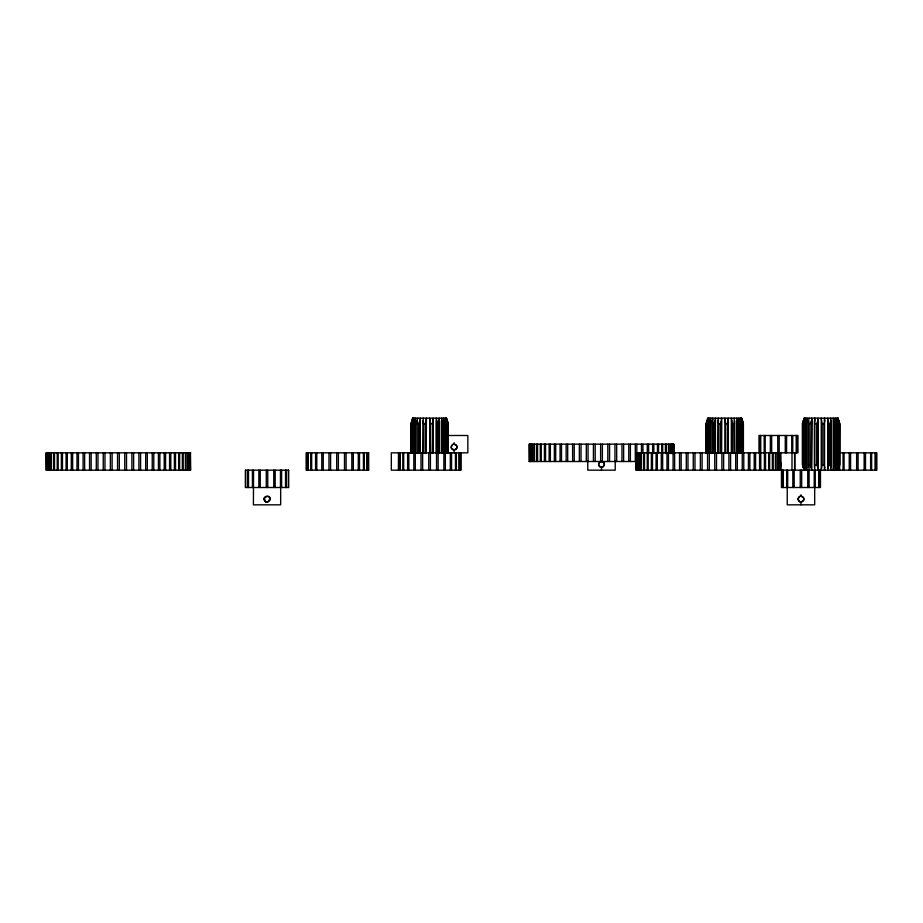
<?xml version="1.0" encoding="UTF-8"?>
<svg xmlns="http://www.w3.org/2000/svg" width="923" height="923" viewBox="0 0 923 923"><rect width="100%" height="100%" fill="white"/><g stroke="black" fill="none" stroke-linecap="round" stroke-linejoin="round"><path stroke-width="1.38" d="M809.229 470.165L808.652 464.661L810.094 464.661L811.813 470.165L811.813 418.165L811.305 467.419M721.371 453.32L721.544 418.165L721.544 453.297M817.766 420.911L817.94 418.165L817.94 470.165L817.766 420.911L816.717 423.669L816.717 464.661L817.766 467.419M824.551 420.969L824.551 418.165L824.551 470.165L824.551 467.361M835.28 467.361L835.28 470.165L836.238 464.661L836.238 423.669L835.28 418.165L835.28 420.969M439.336 453.355L439.117 418.165L439.117 453.297M734.466 453.355L734.246 418.165M831.162 467.419L830.642 418.165L830.642 470.165L831.162 420.911M422.884 453.32L423.23 418.165M718.013 453.32L718.359 418.165L718.359 453.297M814.755 470.165L814.755 418.165L814.755 420.969M828.081 467.419L827.723 470.165L827.723 418.165L828.081 467.419L829.246 464.661L829.246 423.669L828.081 420.911M412.731 453.355L412.731 423.669L413.977 418.165M707.86 453.355L707.86 423.669L709.106 418.165L709.106 420.969M805.502 470.165L804.256 464.661L804.256 423.669L805.502 418.165M419.78 453.32L420.288 418.165L420.288 453.297M714.91 453.32L715.417 418.165L715.417 453.297M814.409 467.419L814.409 420.911M411.393 423.669L412.985 418.165L412.985 453.297M417.127 453.355L417.058 420.911L417.692 418.165M712.256 453.355L712.187 420.911L712.833 418.165L712.833 453.297M808.583 467.419L808.583 420.911L809.229 418.165M837.669 467.419L838.776 464.661L838.776 423.669L836.815 418.165L836.815 470.165L837.669 467.419L837.703 418.165L839.295 423.669L839.295 464.661L837.749 470.165L837.749 467.361M833.85 467.419L833.192 470.165L833.192 418.165L835.073 423.669L835.073 464.661L833.85 467.419L833.85 420.911M432.483 453.355L433.025 418.165L433.025 453.297M727.612 453.355L728.155 418.165L728.155 453.297M824.735 467.419L824.02 464.661L824.02 423.669L824.735 420.911M413.608 453.355L413.608 423.669L415.569 418.165L415.569 453.297M708.749 453.355L708.749 423.669L710.698 418.165L710.698 453.297M806.333 420.911L807.094 418.165L807.094 470.165L805.144 464.661L805.144 423.669L806.333 420.911L806.333 467.419M410.897 453.355L410.897 423.669L412.639 418.165L446.524 418.165L448.266 423.669L448.266 453.355M706.026 453.355L706.026 423.669L707.768 418.165L741.654 418.165L743.396 423.669L743.396 453.355M804.164 467.361L804.164 470.165L802.422 464.661L802.422 423.669L804.164 418.165L838.049 418.165L839.792 423.669L839.792 464.661L838.049 470.165L838.049 467.361M706.222 453.355L706.222 423.669L708.114 418.165L708.114 453.297M804.51 423.784L804.51 418.165L802.618 423.669L802.618 464.661L804.51 470.165L804.51 464.546M837.703 470.165L838.292 468.33M412.327 420L412.927 418.165L412.927 420.969M707.156 420.911L708.056 418.165M803.864 420L804.464 418.165M822.174 464.661L821.251 470.165L821.251 418.165L822.174 423.669L822.174 464.661L824.02 464.661M411.093 453.355L411.093 423.669L412.085 420.911L412.085 453.32M839.261 465.584L838.592 467.419L838.592 420.911L839.261 422.746M425.191 453.355L425.191 423.669L426.414 418.165L426.241 453.32M720.321 453.355L720.321 423.669L721.371 420.911M264.532 497.612C265.086 510.765 276.196 491.521 264.532 497.612A2.815 2.734 -90 0 0 264.532 500.508M418.557 453.355L418.557 423.669L419.78 420.911M713.698 453.355L713.698 423.669L714.91 420.911M810.094 464.661L810.094 423.669L811.305 420.911M780.431 466.473L780.95 465.838A2.804 2.688 -90 0 0 780.95 462.942L780.431 462.308M454.104 444.159L452.662 444.551L451.22 447.055L451.601 448.497L454.104 449.939L456.608 448.497L457 447.055L456.608 445.613L454.104 444.159L454.104 442.717M601.496 467.28L602.938 466.888L604.38 464.384L604 462.942L601.496 461.5L600.054 461.892L598.6 464.384L598.992 465.838L601.496 467.28L601.496 470.165M800.956 496.17L799.514 496.562L798.072 499.066L799.514 501.558L800.956 501.95L803.46 500.508L803.852 499.066L803.46 497.612L800.956 496.17L800.956 494.728M412.731 423.669L413.608 423.669M418.557 423.669L417.127 423.669L417.058 420.911M422.884 420.911L423.415 423.669L425.191 423.669M429.726 453.32L429.726 418.165L430.649 423.669L432.483 423.669M436.198 453.297L436.198 418.165L437.721 423.669L439.336 423.669M441.667 453.297L441.667 418.165L443.548 423.669L444.701 423.669L444.701 453.355M445.336 470.165L445.29 418.165L447.77 423.669L447.77 453.355M707.86 423.669L708.749 423.669M713.698 423.669L712.256 423.669L712.187 420.911M718.013 420.911L718.544 423.669L720.321 423.669M724.855 453.32L724.855 418.165L725.778 423.669L727.612 423.669M731.328 453.297L731.328 418.165L732.85 423.669L734.466 423.669M736.796 453.297L736.796 418.165L738.677 423.669L739.831 423.669L739.831 453.355M740.419 453.297L740.419 418.165L742.9 423.669L742.9 453.355M742.53 421.834L743.396 423.669M803.437 423.669L803.552 420.911L803.621 467.419L804.464 470.165M804.256 423.669L805.144 423.669M810.094 423.669L808.652 423.669L808.583 420.911M814.951 423.669L816.717 423.669M822.174 423.669L824.02 423.669M829.246 423.669L830.862 423.669M835.073 423.669L836.238 423.669M839.792 423.669L839.63 470.165M448.855 435.494L467.834 435.494L467.834 452.835L391.317 452.835L391.317 470.165L460.762 470.165L460.762 452.835M190.715 452.835L46.15 452.835L46.196 470.165L190.715 470.165L190.45 452.835M368.727 452.835L306.355 452.835L306.355 470.165L368.727 470.165L368.623 452.835M839.284 452.835L876.85 452.835L876.85 470.165L636.155 470.165L636.155 452.835L797.957 452.835L797.957 435.494L758.983 435.494L758.983 452.835M529.214 461.5L636.708 461.5M804.256 464.661L805.144 464.661M814.951 464.661L816.717 464.661M829.246 464.661L830.862 464.661M835.073 464.661L836.238 464.661M446.767 420L446.167 418.165L447.736 422.746M741.354 418.165L742.9 423.669M739.831 423.669L738.873 418.165L738.873 423.784M444.701 423.669L443.744 418.165L443.744 420.969M802.918 464.661L803.552 467.419M447.124 420.911L447.77 423.669M875.639 452.835L875.639 470.165M875.085 452.835L875.085 470.165M871.647 452.835L871.647 470.165M870.631 452.835L870.631 470.165M865.486 452.835L865.486 470.165M864.147 452.835L864.147 470.165M858.078 452.835L858.078 470.165M856.636 452.835L856.636 470.165M850.568 452.835L850.568 470.165M849.241 452.835L849.241 470.165M844.084 452.835L844.084 470.165M843.068 452.835L843.068 470.165M838.972 420.911L839.076 470.165M838.049 418.165L838.049 420.969M837.749 418.165L837.749 420.969M836.042 420.911L836.042 467.419M820.455 470.165L820.455 487.506L781.469 487.506L781.469 470.165M819.243 470.165L819.243 487.506M818.689 470.165L818.689 487.506M815.251 470.165L815.251 487.506M814.686 487.506L814.686 504.835L787.238 504.835L787.238 487.506M814.236 470.165L814.236 487.506M809.09 470.165L809.09 487.506M807.752 470.165L807.752 487.506M804.164 418.165L804.164 420.969M803.241 420.911L803.241 423.726M803.241 464.592L803.241 467.419M801.683 470.165L801.683 487.506M800.956 501.95L800.956 504.835M800.241 470.165L800.241 487.506M796.757 435.494L796.757 452.835M796.203 435.494L796.203 452.835M794.83 452.835L794.83 470.165M794.599 452.835L794.599 470.165M794.172 470.165L794.172 487.506M792.765 435.494L792.765 452.835M792.834 470.165L792.834 487.506M791.992 452.835L791.992 470.165M791.738 435.494L791.738 452.835M787.688 470.165L787.688 487.506M786.673 470.165L786.673 487.506M786.592 435.494L786.592 452.835M785.265 435.494L785.265 452.835M783.235 470.165L783.235 487.506M782.681 470.165L782.681 487.506M780.673 452.835L780.72 470.165L780.454 452.835M779.773 452.835L779.773 470.165M779.474 452.835L779.474 470.165M779.197 435.494L779.197 452.835M778.262 452.835L778.262 470.165M777.789 470.165L777.754 435.494M776.047 452.835L776.047 470.165M775.401 452.835L775.401 470.165M773.162 452.835L773.162 470.165M772.366 452.835L772.366 470.165M771.674 435.494L771.674 452.835M770.347 435.494L770.347 452.835M769.632 452.835L769.632 470.165M768.686 452.835L768.686 470.165M765.502 452.835L765.502 470.165M765.202 435.494L765.202 452.835M764.406 452.835L764.406 470.165M764.175 435.494L764.175 452.835M760.737 435.494L760.794 470.165M760.183 435.494L760.183 452.835M759.571 452.835L759.571 470.165M755.568 452.835L755.568 470.165M754.229 452.835L754.229 470.165M749.88 452.835L749.88 470.165M748.438 452.835L748.438 470.165M743.776 452.835L743.776 470.165M743.2 423.669L743.2 453.355M742.577 420.911L742.577 453.32M742.38 423.669L742.38 453.355M742.242 452.835L742.242 470.165M741.654 418.165L741.654 422.376M741.273 420.911L741.273 453.32M739.646 420.911L739.646 423.726M738.677 423.669L738.677 453.355M737.442 420.911L737.442 453.32M737.327 452.835L737.327 470.165M735.712 452.835L735.712 470.165M734.754 420.911L734.754 453.32M732.85 423.669L732.85 453.355M731.685 420.911L731.685 453.32M730.578 452.835L730.578 470.165M728.905 452.835L728.905 470.165M728.339 420.911L728.339 453.32M725.778 423.669L725.778 453.355M723.62 452.835L723.62 470.165M721.901 452.835L721.901 470.165M718.544 423.669L718.544 453.355M716.502 452.835L716.502 470.165M714.76 452.835L714.76 470.165M709.937 420.911L709.937 453.32M709.314 452.835L709.314 470.165M708.264 420.911L708.264 453.32M707.56 452.835L707.56 470.165M707.214 420.911L707.214 453.32M706.522 423.669L706.522 453.355M702.115 452.835L702.115 470.165M700.372 452.835L700.372 470.165M694.973 452.835L694.973 470.165M693.254 452.835L693.254 470.165M687.97 452.835L687.97 470.165M686.297 452.835L686.297 470.165M681.162 452.835L681.162 470.165M679.547 452.835L679.547 470.165M674.632 452.835L674.632 470.165M673.732 453.505L673.778 444.159L529.214 444.159L529.248 461.5M673.64 444.159L673.64 453.505M673.513 444.159L673.513 453.505M673.098 452.835L673.098 470.165M672.832 444.159L672.832 453.505M672.532 444.159L672.532 453.505M671.321 444.159L671.321 453.505M670.836 444.159L670.836 453.505M669.106 444.159L669.106 453.505M668.46 444.159L668.437 470.165M666.994 452.835L666.994 470.165M666.221 444.159L666.221 453.505M665.414 444.159L665.414 453.505M662.691 444.159L662.645 470.165M661.745 444.159L661.745 453.505M661.306 452.835L661.306 470.165M658.56 444.159L658.56 453.505M657.464 444.159L657.464 453.505M657.303 452.835L657.303 470.165M656.08 452.835L656.08 470.165M653.853 444.159L653.853 453.505M652.63 444.159L652.63 453.505M652.469 452.835L652.469 470.165M651.373 452.835L651.373 470.165M648.627 444.159L648.627 453.505M648.188 452.835L648.188 470.165M647.288 444.159L647.242 470.165M644.508 452.835L644.508 470.165M643.712 452.835L643.712 470.165M642.939 444.159L642.939 453.505M641.485 444.159L641.473 470.165M640.827 452.835L640.827 470.165M639.097 452.835L639.097 470.165M638.612 452.835L638.612 470.165M637.401 452.835L637.401 470.165M637.101 452.835L637.101 470.165M636.835 444.159L636.835 453.505M636.42 452.835L636.42 470.165M636.293 452.835L636.293 470.165M635.301 444.159L635.301 461.5M630.386 444.159L630.386 461.5M628.771 444.159L628.771 461.5M623.636 444.159L623.636 461.5M621.964 444.159L621.964 461.5M616.679 444.159L616.679 461.5M615.214 460.831L615.214 470.165L587.766 470.165L587.766 460.831M614.96 444.159L614.96 461.5M609.561 444.159L609.561 461.5M607.819 444.159L607.819 461.5M602.373 444.159L602.373 461.5M600.619 444.159L600.619 461.5M595.173 444.159L595.173 461.5M593.42 444.159L593.42 461.5M588.032 444.159L588.032 461.5M586.313 444.159L586.313 461.5M581.029 444.159L581.029 461.5M579.356 444.159L579.356 461.5M574.221 444.159L574.221 461.5M572.606 444.159L572.606 461.5M567.691 444.159L567.691 461.5M566.157 444.159L566.157 461.5M561.496 444.159L561.496 461.5M560.053 444.159L560.053 461.5M555.704 444.159L555.704 461.5M554.354 444.159L554.354 461.5M550.362 444.159L550.362 461.5M549.139 444.159L549.139 461.5M545.528 444.159L545.528 461.5M544.432 444.159L544.432 461.5M541.247 444.159L541.247 461.5M540.301 444.159L540.301 461.5M537.567 444.159L537.567 461.5M536.771 444.159L536.771 461.5M534.532 444.159L534.532 461.5M533.886 444.159L533.886 461.5M532.144 444.159L532.144 461.5M531.671 444.159L531.671 461.5M530.46 444.159L530.46 461.5M530.16 444.159L530.16 461.5M529.341 444.159L529.479 461.5M460.658 452.835L460.658 470.165M460.381 452.835L460.381 470.165M459.504 452.835L459.504 470.165M458.985 452.835L458.985 470.165M456.366 452.835L456.366 470.165M455.466 452.835L455.466 470.165M454.104 449.939L454.104 452.835M451.543 452.835L451.543 470.165M450.32 452.835L450.32 470.165M447.436 420.911L447.436 453.32M447.251 423.669L447.251 453.355M446.524 418.165L446.524 420.969M446.144 420.911L446.144 453.32M444.517 420.911L444.517 453.32M443.882 452.835L443.882 470.165M443.548 423.669L443.548 453.355M442.313 420.911L442.313 453.32M439.625 420.911L439.625 453.32M438.137 452.835L438.137 470.165M437.721 423.669L437.721 453.355M436.556 420.911L436.533 470.165M433.21 420.911L433.21 453.32M430.649 423.669L430.649 453.355M430.406 452.835L430.406 470.165M428.745 452.835L428.745 470.165M423.415 423.669L423.415 453.355M422.63 452.835L422.63 470.165M421.015 452.835L421.015 470.165M415.281 452.835L415.281 470.165M414.808 420.911L414.808 453.32M413.827 452.835L413.827 470.165M412.639 418.165L412.639 420.969M411.716 420.911L411.716 423.726M408.831 452.835L408.831 470.165M407.62 452.835L407.62 470.165M403.686 452.835L403.686 470.165M402.797 452.835L402.797 470.165M400.167 452.835L400.167 470.165M399.659 452.835L399.659 470.165M399.094 452.835L399.094 470.165M398.782 452.835L398.782 470.165M398.494 452.835L398.39 470.165M368.335 452.835L368.335 470.165M368.023 452.835L368.023 470.165M367.469 452.835L367.469 470.165M366.95 452.835L366.95 470.165M364.32 452.835L364.32 470.165M363.431 452.835L363.431 470.165M359.497 452.835L359.497 470.165M358.286 452.835L358.286 470.165M353.301 452.835L353.301 470.165M351.836 452.835L351.836 470.165M346.102 452.835L346.102 470.165M344.498 452.835L344.498 470.165M338.372 452.835L338.372 470.165M336.71 452.835L336.71 470.165M330.596 452.835L330.596 470.165M328.98 452.835L328.98 470.165M323.246 452.835L323.246 470.165M321.781 452.835L321.781 470.165M316.797 452.835L316.797 470.165M315.585 452.835L315.585 470.165M311.651 452.835L311.651 470.165M310.763 452.835L310.763 470.165M308.132 452.835L308.132 470.165M307.613 452.835L307.613 470.165M306.748 452.835L306.748 470.165M306.459 452.835L306.459 470.165M288.368 470.165L288.368 487.506M286.28 470.165L286.28 487.506M285.542 470.165L285.542 487.506M281.607 470.165L281.607 487.506M280.661 487.506L280.661 504.835L253.41 504.835L253.56 470.165M280.465 470.165L280.465 487.506M275.169 470.165L275.169 487.506M273.773 470.165L273.773 487.506M267.762 470.165L267.762 487.506M266.274 470.165L266.274 487.506M260.251 470.165L260.251 487.506M258.855 470.165L258.855 487.506M252.417 470.165L252.417 487.506M248.495 470.165L248.495 487.506M247.745 470.165L247.745 487.506M245.656 470.165L245.656 487.506M189.769 452.835L189.769 470.165M189.469 452.835L189.469 470.165M188.257 452.835L188.257 470.165M187.784 452.835L187.784 470.165M186.042 452.835L186.042 470.165M185.408 452.835L185.408 470.165M183.158 452.835L183.158 470.165M182.362 452.835L182.362 470.165M179.627 452.835L179.627 470.165M178.681 452.835L178.681 470.165M175.497 452.835L175.497 470.165M174.401 452.835L174.401 470.165M170.79 452.835L170.79 470.165M169.567 452.835L169.567 470.165M165.575 452.835L165.575 470.165M164.225 452.835L164.225 470.165M159.875 452.835L159.875 470.165M158.433 452.835L158.433 470.165M153.772 452.835L153.772 470.165M152.237 452.835L152.237 470.165M147.322 452.835L147.322 470.165M145.707 452.835L145.707 470.165M140.573 452.835L140.573 470.165M138.9 452.835L138.9 470.165M133.616 452.835L133.616 470.165M131.897 452.835L131.897 470.165M126.509 452.835L126.509 470.165M124.755 452.835L124.755 470.165M119.309 452.835L119.309 470.165M117.556 452.835L117.556 470.165M112.11 452.835L112.11 470.165M110.368 452.835L110.368 470.165M104.968 452.835L104.968 470.165M103.249 452.835L103.249 470.165M97.965 452.835L97.965 470.165M96.292 452.835L96.292 470.165M91.169 452.835L91.169 470.165M89.554 452.835L89.554 470.165M84.639 452.835L84.639 470.165M83.093 452.835L83.093 470.165M78.443 452.835L78.443 470.165M76.99 452.835L76.99 470.165M72.64 452.835L72.64 470.165M71.302 452.835L71.302 470.165M67.298 452.835L67.298 470.165M66.075 452.835L66.075 470.165M62.464 452.835L62.464 470.165M61.368 452.835L61.368 470.165M58.184 452.835L58.184 470.165M57.238 452.835L57.238 470.165M54.515 452.835L54.515 470.165M53.707 452.835L53.707 470.165M51.469 452.835L51.469 470.165M50.823 452.835L50.823 470.165M49.092 452.835L49.092 470.165M48.619 452.835L48.619 470.165M47.396 452.835L47.396 470.165M47.096 452.835L47.096 470.165M46.6 452.835L46.6 470.165M46.288 452.835L46.415 470.165M269.539 497.612A2.804 2.688 -90 0 1 269.539 500.508M288.634 470.165L245.403 470.165L245.403 487.506L288.634 487.506L288.634 470.165M265.593 501.558A2.884 2.884 0 0 0 269.92 499.066A2.884 2.884 0 0 0 265.593 496.562A2.884 2.884 0 0 0 265.593 501.558M452.662 449.559A2.884 2.884 0 0 0 457 447.055A2.884 2.884 0 0 0 452.662 444.551A2.884 2.884 0 0 0 452.662 449.559M799.514 501.558A2.884 2.884 0 0 0 803.852 499.066A2.884 2.884 0 0 0 799.514 496.562A2.884 2.884 0 0 0 799.514 501.558M600.054 466.888A2.884 2.884 0 0 0 604.38 464.384A2.884 2.884 0 0 0 600.054 461.892A2.884 2.884 0 0 0 600.054 466.888"/></g></svg>
